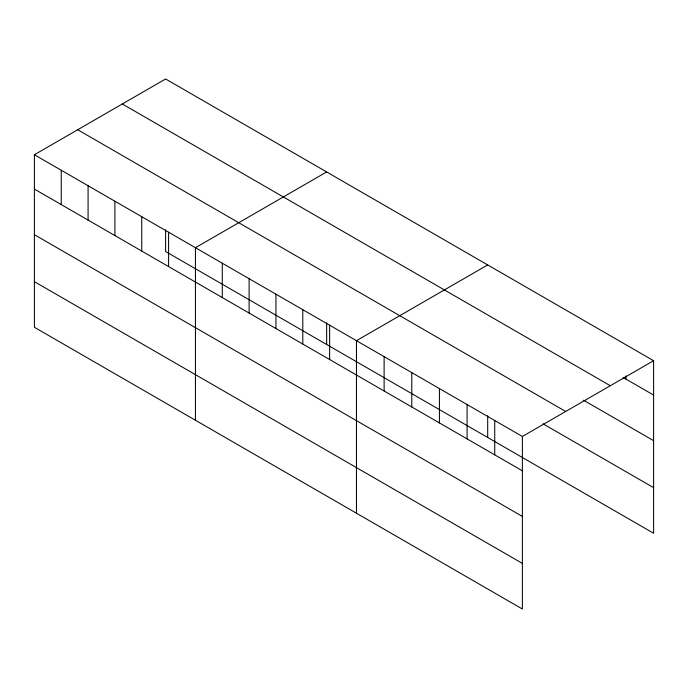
<?xml version="1.0" encoding="UTF-8"?>
<svg xmlns="http://www.w3.org/2000/svg" width="688" height="688" viewBox="0 0 688 688"><rect width="100%" height="100%" fill="white"/><g stroke="black" fill="none" stroke-linecap="round" stroke-linejoin="round"><path stroke-width="1.03" d="M34.4 154.74L522.381 436.476L522.381 609.018L34.4 327.282L34.4 154.74L165.619 78.982L653.6 360.718L653.6 533.26L165.619 251.524L165.619 229.758M326.654 171.957L195.435 247.714L195.435 420.256M487.689 264.932L356.47 340.689L356.47 513.231M522.381 436.476L653.6 360.718M623.182 377.497L653.6 395.058M122.318 103.983L610.299 385.719M583.544 400.218L653.6 440.664M77.701 129.74L565.682 411.476M542.987 423.791L653.6 487.654M34.4 189.088L522.381 470.816M34.4 234.694L522.381 516.421M34.4 281.676L522.381 563.412M625.951 375.88L625.951 379.097M494.732 420.514L494.732 454.854M487.689 415.707L487.689 437.465M467.075 404.544L467.075 438.892M439.426 388.582L439.426 422.922M411.777 372.612L411.777 406.961M384.119 356.651L384.119 390.99M329.629 325.192L329.629 359.532M326.654 322.732L326.654 344.499M302.789 309.695L302.789 344.043M275.948 294.197L275.948 328.546M249.116 278.709L249.116 313.049M222.276 263.212L222.276 297.551M168.594 232.217L168.594 266.566M141.754 216.72L141.754 251.068M114.913 201.231L114.913 235.571M88.081 185.734L88.081 220.074M61.241 170.237L61.241 204.577"/></g></svg>
